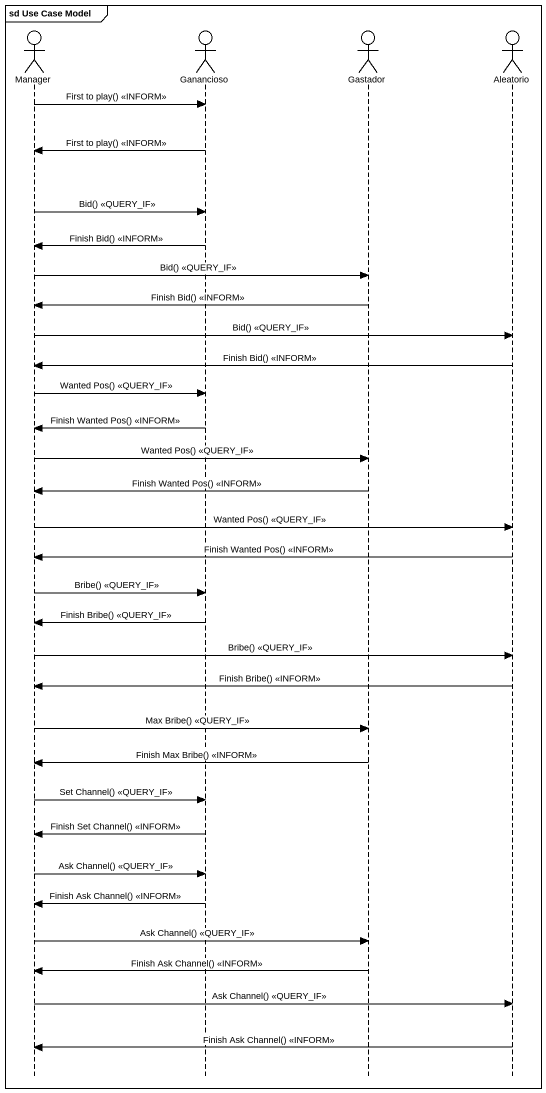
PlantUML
@startuml
mainframe sd Use Case Model
hide footbox
actor Manager
actor Ganancioso
actor Gastador
actor Aleatorio

Manager -> Ganancioso : First to play() <<INFORM>>
Ganancioso -> Manager : First to play() <<INFORM>>
Manager -> Ganancioso : Bid() <<QUERY_IF>>
Ganancioso -> Manager : Finish Bid() <<INFORM>>
Manager -> Gastador : Bid() <<QUERY_IF>>
Gastador -> Manager : Finish Bid() <<INFORM>>
Manager -> Aleatorio : Bid() <<QUERY_IF>>
Aleatorio -> Manager : Finish Bid() <<INFORM>>
Manager -> Ganancioso : Wanted Pos() <<QUERY_IF>>
Ganancioso -> Manager : Finish Wanted Pos() <<INFORM>>
Manager -> Gastador : Wanted Pos() <<QUERY_IF>>
Gastador -> Manager : Finish Wanted Pos() <<INFORM>>
Manager -> Aleatorio : Wanted Pos() <<QUERY_IF>>
Aleatorio -> Manager : Finish Wanted Pos() <<INFORM>>
Manager -> Ganancioso : Bribe() <<QUERY_IF>>
Ganancioso -> Manager : Finish Bribe() <<QUERY_IF>>
Manager -> Aleatorio : Bribe() <<QUERY_IF>>
Aleatorio -> Manager : Finish Bribe() <<INFORM>>
Manager -> Gastador : Max Bribe() <<QUERY_IF>>
Gastador -> Manager : Finish Max Bribe() <<INFORM>>
Manager -> Ganancioso : Set Channel() <<QUERY_IF>>
Ganancioso -> Manager : Finish Set Channel() <<INFORM>>
Manager -> Ganancioso : Ask Channel() <<QUERY_IF>>
Ganancioso -> Manager : Finish Ask Channel() <<INFORM>>
Manager -> Gastador : Ask Channel() <<QUERY_IF>>
Gastador -> Manager : Finish Ask Channel() <<INFORM>>
Manager -> Aleatorio : Ask Channel() <<QUERY_IF>>
Aleatorio -> Manager : Finish Ask Channel() <<INFORM>>
@enduml
